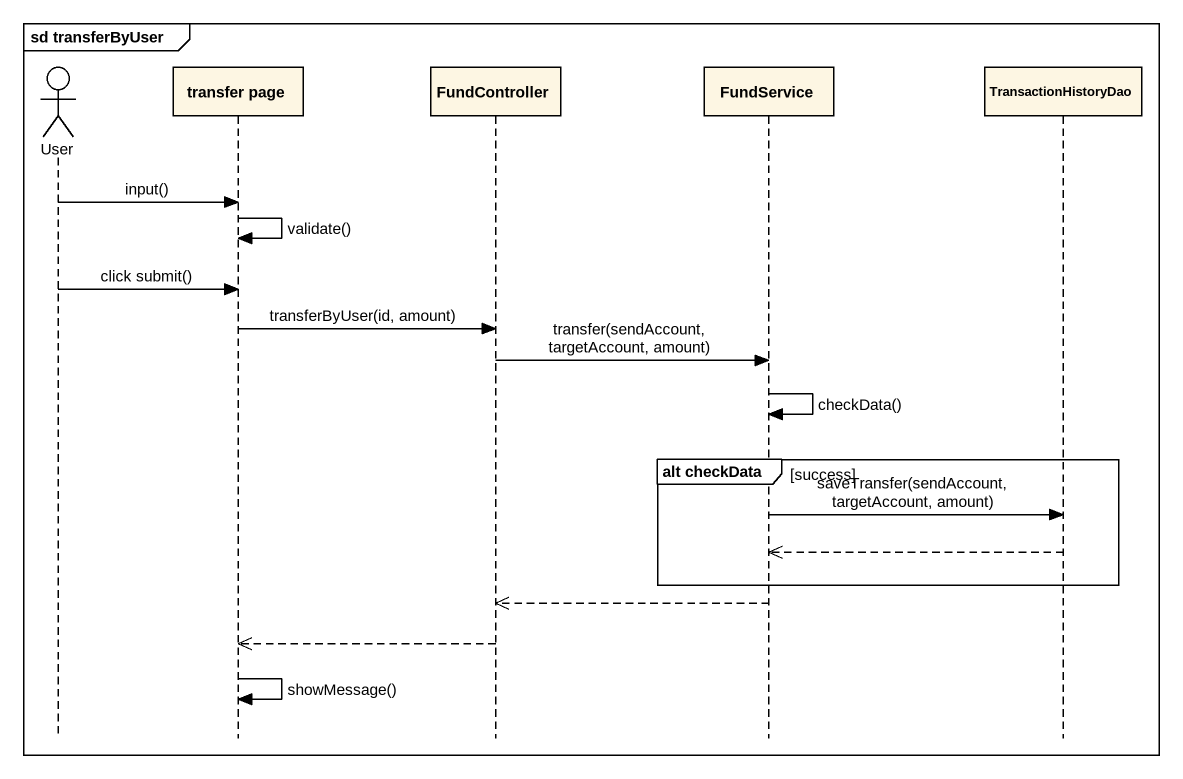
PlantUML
@startuml
mainframe sd transferByUser
hide footbox
actor User
participant "transfer page" as transfer_page
participant FundController
participant FundService
participant TransactionHistoryDao

User -> transfer_page : input()
transfer_page -> transfer_page : validate()
User -> transfer_page : click submit()
transfer_page -> FundController : transferByUser(id, amount)
FundController -> FundService : transfer(sendAccount, targetAccount, amount)
FundService -> FundService : checkData()
group alt checkData [success]
  FundService -> TransactionHistoryDao : saveTransfer(sendAccount, targetAccount, amount)
  TransactionHistoryDao -->> FundService
end
FundService -->> FundController
FundController -->> transfer_page
transfer_page -> transfer_page : showMessage()
@enduml
